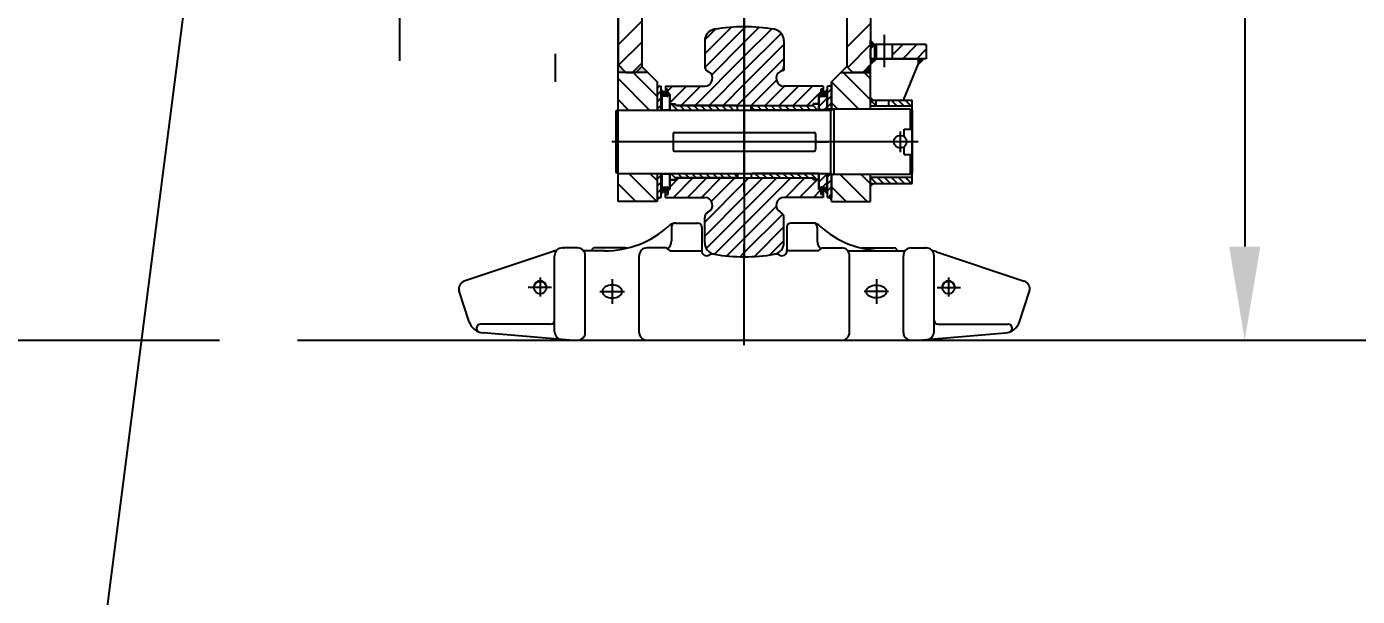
# Model space of a CAD drawing. Header units: millimetres. Extents: x 0 to 42000, y 0 to 29700.
# Drawn here: x 17909 to 22173, y 6520 to 8345 of the extents above; entities that cross this region are included whole.
import ezdxf

# ---------------------------------------------------------------- set-up
doc = ezdxf.new("R2010")
doc.units = ezdxf.units.MM
doc.header["$LTSCALE"] = 1000
doc.linetypes.add('G', pattern=[2, 1.25, -0.25, 0.25, -0.25])
doc.linetypes.add('K', pattern=[2.5, 1.25, -0.25, 0.25, -0.25, 0.25, -0.25])
for name, color, linetype in [('01', 7, 'Continuous'), ('02', 1, 'Continuous'), ('05', 142, 'G'), ('07', 6, 'K'), ('08', 1, 'Continuous')]:
    doc.layers.add(name, color=color, linetype=linetype)
doc.styles.get("Standard").update_dxf_attribs({"font": 'isocp', "width": 0.707, "bigfont": 'intecad.shx'})
doc.dimstyles.new('INTE', dxfattribs={"dimscale": 100, "dimtxt": 3.5, "dimasz": 3, "dimexe": 3, "dimexo": 0, "dimgap": 1, "dimtad": 1, "dimdec": 0, "dimdsep": 46, "dimtxsty": 'Standard', "dimcen": 0, "dimclrd": 1, "dimclre": 1, "dimclrt": 3, "dimaunit": 1, "dimadec": 0, "dimazin": 0, "dimtfac": 1, "dimtdec": 0, "dimtmove": 0, "dimatfit": 0, "dimfxl": 1, "dimarcsym": 0})

# ---------------------------------------------------------------- blocks, each defined once
blk = doc.blocks.new('*D674')
at = {"layer": '08', "color": 1, "lineweight": -2}
for p, q in [((20087.6, 12098.5), (22112.2, 12098.5)), ((21812.2, 11798.5), (21812.2, 7640.5)), ((20404, 7340.5), (22112.2, 7340.5))]:
    blk.add_line(p, q, dxfattribs=at)
at = {"layer": '08', "color": 1}
for points in [[(21762.2, 11798.5), (21862.2, 11798.5), (21812.2, 12098.5)], [(21762.2, 7640.5), (21862.2, 7640.5), (21812.2, 7340.5)]]:
    blk.add_solid(points, dxfattribs=at)
at = {"layer": 'DEFPOINTS', "color": 0}
for p in [(20087.6, 12098.5), (20404, 7340.5), (21812.2, 7340.5)]:
    blk.add_point(p, dxfattribs=at)
at = {"layer": '08', "color": 3, "insert": (21537.2, 9719.5), "char_height": 350, "attachment_point": 5, "rotation": 90}
blk.add_mtext('4758', dxfattribs=at)
blk = doc.blocks.new('*D675')
at = {"layer": '08', "color": 1, "lineweight": -2}
for p, q in [((32404, 24603.7), (33320.5, 24603.7)), ((33020.5, 7640.5), (33020.5, 24303.7)), ((18876.1, 7340.5), (33320.5, 7340.5))]:
    blk.add_line(p, q, dxfattribs=at)
at = {"layer": '08', "color": 1}
for points in [[(32970.5, 24303.7), (33070.5, 24303.7), (33020.5, 24603.7)], [(32970.5, 7640.5), (33070.5, 7640.5), (33020.5, 7340.5)]]:
    blk.add_solid(points, dxfattribs=at)
at = {"layer": 'DEFPOINTS', "color": 0}
for p in [(32404, 24603.7), (33020.5, 24603.7), (18876.1, 7340.5)]:
    blk.add_point(p, dxfattribs=at)
at = {"layer": '08', "color": 3, "insert": (32745.5, 17193.2), "char_height": 350, "attachment_point": 5, "rotation": 90}
blk.add_mtext('17263', dxfattribs=at)

msp = doc.modelspace()

# ---------------------------------------------------------------- hatches: boundary and pattern name
at = {"layer": '02'}
h = msp.add_hatch(color=256, dxfattribs=at)
h.paths.add_polyline_path([(20613.3, 8300), (20626.3, 8287), (20613.3, 8287)])
h.paths.add_polyline_path([(20613.3, 8287), (20626.3, 8287), (20613.3, 8274)])
for points in [[(20613.3, 8242), (20626.3, 8242), (20613.3, 8229)], [(20765.3, 8242), (20784.3, 8242), (20765.3, 8223)], [(20613.3, 8223), (20613.3, 8198), (20588.3, 8198)], [(19929.3, 7798), (19937.3, 7798), (19929.3, 7790)], [(20488.3, 7798), (20480.3, 7798), (20488.3, 7790)]]:
    msp.add_hatch(color=256, dxfattribs=at).paths.add_polyline_path(points)
h = msp.add_hatch(color=256, dxfattribs=at)
h.paths.add_polyline_path([(19804.3, 8223), (19829.3, 8198), (19804.3, 8198)])
h.paths.add_polyline_path([(19880.3, 8217), (19899.3, 8198), (19861.3, 8198)])
at = {"layer": '02', "linetype": 'Continuous'}
h = msp.add_hatch(color=1, dxfattribs=at)
edge = h.paths.add_edge_path()
edge.add_line((19951.1, 8122), (19942.3, 8139.8))
edge.add_line((19942.3, 8139.8), (19944.3, 8139.8))
edge.add_line((19944.3, 8139.8), (19946.7, 8139.8))
edge.add_line((19946.7, 8139.8), (19952, 8129))
edge.add_line((19952, 8129), (19956.3, 8139.8))
edge.add_line((19956.3, 8139.8), (19963.3, 8139.8))
edge.add_line((19963.3, 8139.8), (19963.3, 8128.5))
edge.add_line((19963.3, 8128.5), (19963.3, 8128.5))
edge.add_line((19963.3, 8128.5), (19963.3, 8124.1))
edge.add_ellipse((19962.2, 8123), major_axis=(1.06, 1.06), ratio=1, start_angle=178.8946, end_angle=361.1054, ccw=False)
edge.add_line((19961.1, 8122), (19951.1, 8122))
for points in [[(20466.5, 8122), (20475.3, 8139.8), (20473.3, 8139.8), (20470.9, 8139.8), (20465.6, 8129), (20461.3, 8139.8), (20454.3, 8139.8), (20454.3, 8128.5), (20454.3, 8128.5), (20454.3, 8124.1, 1.019482), (20456.5, 8122)], [(20621.3, 8109.5), (20613.3, 8109.5), (20613.3, 8117.5)], [(19951.1, 7830), (19942.3, 7812.2), (19944.3, 7812.2), (19946.7, 7812.2), (19952, 7823), (19956.3, 7812.2), (19963.3, 7812.2), (19963.3, 7823.5), (19963.3, 7823.5), (19963.3, 7827.9, 1.019482), (19961.1, 7830)], [(20621.3, 7842.5), (20613.3, 7842.5), (20613.3, 7834.5)]]:
    msp.add_hatch(color=1, dxfattribs=at).paths.add_polyline_path(points)
h = msp.add_hatch(color=1, dxfattribs=at)
edge = h.paths.add_edge_path()
edge.add_line((20466.5, 7830), (20475.3, 7812.2))
edge.add_line((20475.3, 7812.2), (20473.3, 7812.2))
edge.add_line((20473.3, 7812.2), (20470.9, 7812.2))
edge.add_line((20470.9, 7812.2), (20465.6, 7823))
edge.add_line((20465.6, 7823), (20461.3, 7812.2))
edge.add_line((20461.3, 7812.2), (20454.3, 7812.2))
edge.add_line((20454.3, 7812.2), (20454.3, 7823.5))
edge.add_line((20454.3, 7823.5), (20454.3, 7823.5))
edge.add_line((20454.3, 7823.5), (20454.3, 7827.9))
edge.add_ellipse((20455.4, 7829), major_axis=(1.06, 1.06), ratio=1, start_angle=-1.1054, end_angle=181.1054, ccw=False)
edge.add_line((20456.5, 7830), (20466.5, 7830))

# ---------------------------------------------------------------- linework, layer by layer
for p, q in [((19880.3, 8344), (19880.3, 8217)), ((20613.3, 8274), (20626.3, 8287)), ((20613.3, 8242), (20613.3, 8274)), ((20791.3, 8287), (20626.3, 8287)), ((20791.3, 8287), (20791.3, 8242)), ((20791.3, 8242), (20613.3, 8242)), ((20632.3, 8242), (20613.3, 8223)), ((20632.3, 8242), (20765.3, 8242)), ((20765.3, 8242), (20765.3, 8223)), ((19804.3, 8223), (19829.3, 8198)), ((19829.3, 8198), (19861.3, 8198)), ((19861.3, 8198), (19880.3, 8217)), ((19880.3, 8217), (19929.3, 8168)), ((20537.3, 8217), (20488.3, 8168)), ((20556.3, 8198), (20537.3, 8217)), ((20588.3, 8198), (20556.3, 8198)), ((20613.3, 8223), (20588.3, 8198)), ((20613.3, 8080.5), (20613.3, 8223)), ((20718.7, 8109.5), (20765.3, 8223)), ((19929.3, 8168), (19929.3, 8077.5)), ((19956.3, 8154), (20081.8, 8154)), ((19956.3, 8154), (19956.3, 8122)), ((19956.3, 8144.5), (19963.3, 8144.5)), ((19963.3, 8144.5), (19963.3, 8128.5)), ((20461.3, 8154), (20335.8, 8154)), ((20454.3, 8144.5), (20454.3, 8128.5)), ((20461.3, 8144.5), (20454.3, 8144.5)), ((20461.3, 8154), (20461.3, 8139.8)), ((20488.3, 8168), (20488.3, 8080.5)), ((19944.1, 8122), (19944.1, 8077.5)), ((19961.1, 8122), (19947.1, 8122)), ((19969.7, 8129.2), (19963.3, 8129.2)), ((19963.3, 8128.5), (19968.2, 8128.5)), ((19963.3, 8128.5), (19963.3, 8124.1)), ((19968.2, 8128.5), (19969.7, 8127)), ((19969.7, 8077.5), (19969.7, 8129.2)), ((19969.7, 8127), (19969.7, 8077.5)), ((20447.9, 8129.2), (20454.3, 8129.2)), ((20447.9, 8077.5), (20447.9, 8129.2)), ((20449.4, 8128.5), (20447.9, 8127)), ((20447.9, 8127), (20447.9, 8077.5)), ((20454.3, 8128.5), (20449.4, 8128.5)), ((20454.3, 8128.5), (20454.3, 8124.1)), ((20456.5, 8122), (20470.5, 8122)), ((20473.5, 8122), (20473.5, 8077.5)), ((20613.3, 8109.5), (20746.3, 8109.5)), ((20613.3, 8080.5), (20613.3, 8109.5)), ((20630.8, 8090.5), (20630.8, 8109.5)), ((20671.8, 8090.5), (20671.8, 8109.5)), ((20746.3, 7842.5), (20746.3, 8109.5)), ((19803.3, 8077.5), (20485.3, 8077.5)), ((19945.6, 8078.5), (19968.2, 8078.5)), ((19969.7, 8097.5), (19988.7, 8097.5)), ((19991.7, 8092), (20425.9, 8092)), ((20447.9, 8097.5), (20428.9, 8097.5)), ((20472, 8078.5), (20449.4, 8078.5)), ((20485.3, 8077.5), (20495.3, 8080.5)), ((20485.3, 8077.5), (20485.3, 7874.5)), ((20495.3, 8080.5), (20495.3, 7871.5)), ((20740.3, 8080.5), (20495.3, 8080.5)), ((20746.3, 8090.5), (20613.3, 8090.5)), ((20721.3, 8016.8), (20746.3, 8016.8)), ((20721.3, 7991.2), (20721.3, 8016.8)), ((19980.3, 8001.2), (19980.3, 7950.8)), ((19985.3, 8006.2), (20432.3, 8006.2)), ((20437.3, 8001.2), (20437.3, 7950.8)), ((19985.3, 7945.8), (20432.3, 7945.8)), ((20721.3, 7935.2), (20721.3, 7960.8)), ((20721.3, 7935.2), (20746.3, 7935.2)), ((19803.3, 7874.5), (20485.3, 7874.5)), ((19929.3, 7874.5), (19929.3, 7798)), ((19944.1, 7874.5), (19944.1, 7830)), ((19945.6, 7873.5), (19968.2, 7873.5)), ((19969.7, 7822.8), (19969.7, 7874.5)), ((19969.7, 7874.5), (19969.7, 7825)), ((19969.7, 7854.5), (19988.7, 7854.5)), ((19991.7, 7860), (20425.9, 7860)), ((20447.9, 7854.5), (20428.9, 7854.5)), ((20447.9, 7822.8), (20447.9, 7874.5)), ((20447.9, 7874.5), (20447.9, 7825)), ((20472, 7873.5), (20449.4, 7873.5)), ((20473.5, 7874.5), (20473.5, 7830)), ((20485.3, 7874.5), (20495.3, 7871.5)), ((20488.3, 7871.5), (20488.3, 7798)), ((20740.3, 7871.5), (20495.3, 7871.5)), ((20613.3, 7842.5), (20613.3, 7871.5)), ((20746.3, 7861.5), (20613.3, 7861.5)), ((19961.1, 7830), (19947.1, 7830)), ((19956.3, 7798), (19956.3, 7830)), ((19956.3, 7807.5), (19963.3, 7807.5)), ((19963.3, 7823.5), (19963.3, 7827.9)), ((19963.3, 7823.5), (19963.3, 7807.5)), ((19963.3, 7823.5), (19968.2, 7823.5)), ((19969.7, 7822.8), (19963.3, 7822.8)), ((19968.2, 7823.5), (19969.7, 7825)), ((20449.4, 7823.5), (20447.9, 7825)), ((20447.9, 7822.8), (20454.3, 7822.8)), ((20454.3, 7823.5), (20449.4, 7823.5)), ((20454.3, 7823.5), (20454.3, 7827.9)), ((20454.3, 7823.5), (20454.3, 7807.5)), ((20461.3, 7807.5), (20454.3, 7807.5)), ((20456.5, 7830), (20470.5, 7830)), ((20461.3, 7830), (20461.3, 7798)), ((20613.3, 7842.5), (20746.3, 7842.5)), ((19956.3, 7798), (20081.8, 7798)), ((20461.3, 7798), (20335.8, 7798)), ((20475.3, 7798), (20488.3, 7798))]:
    msp.add_line(p, q)
msp.add_circle((20708.3, 7976), 20.5)
msp.add_circle((20708.3, 7976), 20.5)
for centre, radius, start, end in [((20119.8, 8298.8), 38, 99.8358, 180), ((20119.8, 8298.8), 38, 99.8358, 180), ((20208.8, 7785.5), 559, 80.1642, 99.8358), ((20297.8, 8298.8), 38, 0, 80.1642), ((20100.8, 8218.7), 19, 180, 244.417), ((20081.8, 8179), 25, 270, 64.417), ((20335.8, 8179), 25, 115.583, 270), ((20316.8, 8218.7), 19, 295.583, 0), ((19945.6, 8122), 1.5, 0, 180), ((19962.2, 8123), 1.5, 223.8946, 46.1054), ((20455.4, 8123), 1.5, 133.8946, 316.1054), ((20472, 8122), 1.5, 0, 180), ((19985.3, 8001.2), 5, 90, 180), ((20432.3, 8001.2), 5, 0, 90), ((19985.3, 7950.8), 5, 180, 270), ((20432.3, 7950.8), 5, 270, 0), ((19945.6, 7830), 1.5, 180, 0), ((19962.2, 7829), 1.5, 313.8946, 136.1054), ((20455.4, 7829), 1.5, 43.8946, 226.1054), ((20472, 7830), 1.5, 180, 0), ((20081.8, 7773), 25, 295.583, 90), ((20335.8, 7773), 25, 90, 244.417), ((20100.8, 7733.3), 19, 115.583, 180), ((20316.8, 7733.3), 19, 0, 64.417), ((20119.8, 7653.2), 38, 180, 260.1642), ((20119.8, 7653.2), 38, 180, 260.1642), ((20119.8, 7653.2), 38, 180, 260.1642), ((20297.8, 7653.2), 38, 279.8358, 0), ((20297.8, 7653.2), 38, 279.8358, 0), ((20208.8, 8166.5), 559, 260.1642, 279.8358)]:
    msp.add_arc(centre, radius, start, end)
at = {"layer": '01'}
for p, q in [((19804.3, 8197.6), (19804.3, 8518.7)), ((19804.3, 7785), (19804.3, 8198)), ((19899.3, 8198), (19804.3, 8198)), ((20518.3, 8198), (20488.3, 8168)), ((20518.3, 8198), (20613.3, 8198)), ((20613.3, 8080.5), (20613.3, 8198)), ((19929.3, 8154), (19942.3, 8154)), ((19942.3, 8077.5), (19942.3, 8154)), ((20488.3, 8154), (20475.3, 8154)), ((20475.3, 8080.5), (20475.3, 8154)), ((20488.3, 8080.5), (20488.3, 8168)), ((20454.3, 8139.8), (20461.3, 8139.8)), ((19803.3, 8077.5), (19797.3, 8074)), ((19797.3, 8074), (19797.3, 7878)), ((19803.3, 8077.5), (19803.3, 7874.5)), ((19804.3, 8077.5), (19942.3, 8077.5)), ((19945.6, 8078.5), (19944.1, 8080)), ((19945.6, 8078.5), (19945.6, 8077.5)), ((19968.2, 8078.5), (19969.7, 8080)), ((19968.2, 8077.5), (19968.2, 8078.5)), ((20428.9, 8094.5), (20428.9, 8097.5)), ((20449.4, 8078.5), (20447.9, 8080)), ((20449.4, 8077.5), (20449.4, 8078.5)), ((20472, 8078.5), (20473.5, 8080)), ((20472, 8078.5), (20472, 8077.5)), ((20740.3, 8080.5), (20746.3, 8077)), ((20740.3, 8080.5), (20740.3, 8016.8)), ((20746.3, 8077), (20746.3, 7875)), ((20740.3, 7935.2), (20740.3, 7871.5)), ((19803.3, 7874.5), (19797.3, 7878)), ((19804.3, 7874.5), (19942.3, 7874.5)), ((19942.3, 7798), (19942.3, 7874.5)), ((19945.6, 7873.5), (19944.1, 7872)), ((19945.6, 7874.5), (19945.6, 7873.5)), ((19968.2, 7873.5), (19968.2, 7874.5)), ((19968.2, 7873.5), (19969.7, 7872)), ((20449.4, 7873.5), (20447.9, 7872)), ((20449.4, 7873.5), (20449.4, 7874.5)), ((20472, 7874.5), (20472, 7873.5)), ((20472, 7873.5), (20473.5, 7872)), ((20475.3, 7798), (20475.3, 7871.5)), ((20488.3, 7785), (20488.3, 7871.5)), ((20613.3, 7785), (20613.3, 7871.5)), ((20740.3, 7871.5), (20746.3, 7875)), ((19929.3, 7811), (19929.3, 7785)), ((19929.3, 7785), (19804.3, 7785)), ((19929.3, 7798), (19942.3, 7798)), ((20488.3, 7785), (20613.3, 7785)), ((19975.3, 7702.5), (19975.3, 7658.5)), ((19989, 7715.5), (20059.3, 7715.5)), ((20072.3, 7702.5), (20072.3, 7626.8)), ((20345.3, 7702.5), (20345.3, 7626.8)), ((20428.6, 7715.5), (20358.3, 7715.5)), ((20442.3, 7702.5), (20442.3, 7658.5)), ((19674.3, 7636), (19625.8, 7636)), ((19827.3, 7636), (19728.3, 7636)), ((19957.1, 7636), (19896.8, 7636)), ((19970.7, 7626.5), (19963.2, 7633.5)), ((20446.9, 7626.5), (20454.4, 7633.5)), ((20460.5, 7636), (20520.8, 7636)), ((20590.3, 7636), (20689.3, 7636)), ((20743.3, 7636), (20791.8, 7636)), ((19592.9, 7623.9), (19311.7, 7529.5)), ((19760.8, 7626.5), (19693.9, 7626.5)), ((19719.3, 7627), (19719.3, 7626.5)), ((19871.8, 7365.5), (19871.8, 7611)), ((20540.4, 7626.5), (20723.7, 7626.5)), ((20545.8, 7365.5), (20545.8, 7611)), ((20698.3, 7627), (20698.3, 7626.5)), ((20824.7, 7623.9), (21105.9, 7529.5)), ((19574.8, 7511), (19574.8, 7509)), ((20842.8, 7511), (20842.8, 7509)), ((20882.8, 7511), (20882.8, 7509)), ((19327.4, 7398.9), (19295.5, 7497.5)), ((21090.2, 7398.9), (21122.1, 7497.5)), ((19587.8, 7391.5), (19363.7, 7391.5)), ((20829.8, 7391.5), (21053.9, 7391.5)), ((19649.8, 7340.5), (19371.7, 7363.7)), ((19649.8, 7340.5), (20767.8, 7340.5)), ((20767.8, 7340.5), (21045.9, 7363.7))]:
    msp.add_line(p, q, dxfattribs=at)
at = {"layer": '01', "color": 7, "linetype": 'Continuous'}
for p, q in [((19804.3, 8518.7), (19804.3, 8223)), ((19880.3, 8518.7), (19880.3, 8217)), ((20537.3, 8518.7), (20537.3, 8217)), ((20613.3, 8518.7), (20613.3, 8223)), ((20081.8, 8298.8), (20081.8, 8218.7)), ((20335.8, 8298.8), (20335.8, 8218.7)), ((20630.8, 8287), (20630.8, 8242)), ((20682.8, 8287), (20682.8, 8242)), ((19969.7, 8096.5), (19986.7, 8096.5)), ((19969.7, 8077.5), (19969.7, 8096.5)), ((19972.7, 8077.5), (20184.1, 8077.5)), ((19986.7, 8096.5), (19988.7, 8094.5)), ((19988.7, 8094.5), (19988.7, 8097.5)), ((19988.7, 8094.5), (19988.7, 8092)), ((20184.1, 8092), (19988.7, 8092)), ((20184.1, 8092), (20187.1, 8090.3)), ((20187.1, 8077.5), (20187.1, 8090.3)), ((20233.5, 8092), (20230.5, 8090.3)), ((20230.5, 8077.5), (20230.5, 8090.3)), ((20233.5, 8092), (20428.9, 8092)), ((20444.9, 8077.5), (20233.5, 8077.5)), ((20430.9, 8096.5), (20428.9, 8094.5)), ((20428.9, 8094.5), (20428.9, 8092)), ((20447.9, 8096.5), (20430.9, 8096.5)), ((20447.9, 8077.5), (20447.9, 8096.5)), ((20613.3, 8080.5), (20475.3, 8080.5)), ((19969.7, 7874.5), (19969.7, 7855.5)), ((19969.7, 7855.5), (19986.7, 7855.5)), ((19972.7, 7874.5), (20184.1, 7874.5)), ((19986.7, 7855.5), (19988.7, 7857.5)), ((19988.7, 7854.5), (19988.7, 7860)), ((20184.1, 7860), (19988.7, 7860)), ((20184.1, 7860), (20187.1, 7861.7)), ((20187.1, 7874.5), (20187.1, 7861.7)), ((20230.5, 7874.5), (20230.5, 7861.7)), ((20233.5, 7860), (20230.5, 7861.7)), ((20444.9, 7874.5), (20233.5, 7874.5)), ((20233.5, 7860), (20428.9, 7860)), ((20428.9, 7857.5), (20428.9, 7860)), ((20430.9, 7855.5), (20428.9, 7857.5)), ((20428.9, 7857.5), (20428.9, 7854.5)), ((20447.9, 7855.5), (20430.9, 7855.5)), ((20447.9, 7874.5), (20447.9, 7855.5)), ((20613.3, 7871.5), (20475.3, 7871.5)), ((20081.8, 7653.2), (20081.8, 7733.3)), ((20335.8, 7653.2), (20335.8, 7733.3)), ((19600.8, 7367.6), (19600.8, 7611)), ((19699.3, 7365.5), (19699.3, 7611)), ((19970.7, 7626.5), (20072.3, 7626.5)), ((20446.9, 7626.5), (20345.3, 7626.5)), ((20718.3, 7365.5), (20718.3, 7611)), ((20816.8, 7367.6), (20816.8, 7611))]:
    msp.add_line(p, q, dxfattribs=at)
at = {"layer": '01'}
for centre in [(19554.8, 7509), (20862.8, 7509)]:
    msp.add_circle(centre, 20, dxfattribs=at)
for centre, radius, start, end in [((19760.8, 7931.5), 305, 270, 312.6163), ((19989, 7683.5), 32, 90, 132.6163), ((19988.3, 7702.5), 13, 90, 180), ((20059.3, 7702.5), 13, 0, 90), ((20358.3, 7702.5), 13, 90, 180), ((20428.6, 7683.5), 32, 47.3837, 90), ((20429.3, 7702.5), 13, 0, 90), ((20656.8, 7931.5), 305, 227.3837, 270), ((19625.8, 7611), 25, 90, 180), ((19674.3, 7611), 25, 0, 90), ((19728.3, 7627), 9, 90, 180), ((19827.3, 7627), 9, 60.834, 90), ((19896.8, 7611), 25, 90, 180), ((19957.1, 7627), 9, 46.568, 90), ((19943.3, 7658.5), 32, 308.6299, 0), ((20474.3, 7658.5), 32, 180, 231.3701), ((20460.5, 7627), 9, 90, 133.432), ((20520.8, 7611), 25, 0, 90), ((20590.3, 7627), 9, 90, 119.166), ((20689.3, 7627), 9, 0, 90), ((20743.3, 7611), 25, 90, 180), ((20791.8, 7611), 25, 0, 90), ((19609.1, 7575.5), 51, 93.3831, 108.541), ((20088.3, 7626.8), 16, 180, 299.664), ((20108.6, 7591.2), 25, 80.1197, 119.664), ((20208.8, 8166.5), 559, 260.1197, 279.8803), ((20309, 7591.2), 25, 60.336, 99.8803), ((20329.3, 7626.8), 16, 240.336, 0), ((20808.5, 7575.5), 51, 71.459, 86.6169), ((19319.8, 7505.4), 25.5, 108.541, 197.879), ((19554.8, 7511), 20, 360, 180), ((20862.8, 7511), 20, 0, 180), ((21097.8, 7505.4), 25.5, 342.121, 71.459), ((19375.9, 7414.5), 51, 197.879, 265.2364), ((19363.7, 7378.5), 13, 90, 251.3354), ((19587.8, 7404.5), 13, 270, 0), ((20829.8, 7404.5), 13, 180, 270), ((21041.7, 7414.5), 51, 274.7636, 342.121), ((21053.9, 7378.5), 13, 288.6646, 90), ((19625.8, 7367.6), 25, 180, 265.2364), ((19674.3, 7365.5), 25, 270, 0), ((19896.8, 7365.5), 25, 180, 270), ((20520.8, 7365.5), 25, 270, 0), ((20743.3, 7365.5), 25, 180, 270), ((20791.8, 7367.6), 25, 274.7636, 0)]:
    msp.add_arc(centre, radius, start, end, dxfattribs=at)
at = {"layer": '01', "extrusion": (0, 0, -1)}
msp.add_ellipse((19785.8, 7496.5), major_axis=(-31.7, 0), ratio=0.653543, dxfattribs=at)
at = {"layer": '01'}
msp.add_ellipse((20631.8, 7496.5), major_axis=(31.7, 0), ratio=0.653543, dxfattribs=at)
at = {"layer": '02'}
for p, q in [((18912.4, 12298.5), (18031.1, 5427.6)), ((20613.3, 8363), (20613.3, 8325)), ((20613.3, 8300), (20626.3, 8287)), ((20613.3, 8287), (20613.3, 8300)), ((20626.3, 8287), (20613.3, 8287)), ((20626.3, 8287), (20626.3, 8242)), ((20613.3, 8229), (20626.3, 8242)), ((20784.3, 8242), (20765.3, 8223)), ((19929.3, 8120.9), (19852.2, 8198)), ((20613.3, 8110.5), (20525.8, 8198)), ((20613.3, 8177.8), (20593.1, 8198)), ((19905.2, 8077.7), (19804.3, 8178.6)), ((19929.3, 8148.1), (19935.2, 8154)), ((20475.3, 8132.8), (20488.3, 8145.8)), ((20575.5, 8080.9), (20488.4, 8168.1)), ((19837.8, 8077.7), (19804.3, 8111.2)), ((19929.3, 8125.6), (19942.3, 8138.6)), ((19929.3, 8103.2), (19942.3, 8116.2)), ((20475.3, 8110.4), (20488.3, 8123.4)), ((19929.3, 8080.7), (19942.3, 8093.7)), ((20475.3, 8087.9), (20488.3, 8100.9)), ((20508.2, 8080.9), (20488.3, 8100.8)), ((19928.5, 7785), (19839.2, 7874.3)), ((19929.3, 7851.5), (19906.5, 7874.3)), ((19929.3, 7856.2), (19942.3, 7869.2)), ((19929.3, 7833.8), (19942.3, 7846.8)), ((20475.3, 7863.4), (20483, 7871.1)), ((20475.3, 7841), (20488.3, 7854)), ((20602, 7785), (20515.9, 7871.1)), ((20613.3, 7841.1), (20583.2, 7871.1)), ((19861.1, 7785), (19804.3, 7841.8)), ((19929.3, 7811.3), (19942.3, 7824.3)), ((20475.3, 7818.5), (20488.3, 7831.5)), ((20477.2, 7798), (20488.3, 7809.1)), ((20534.6, 7785), (20488.3, 7831.3)), ((19937.3, 7798), (19929.3, 7790)), ((19929.3, 7798), (19929.3, 7790)), ((19938.4, 7798), (19942.3, 7801.9)), ((20480.3, 7798), (20488.3, 7790))]:
    msp.add_line(p, q, dxfattribs=at)
at = {"layer": '02', "color": 1, "linetype": 'Continuous'}
for p, q in [((19804.3, 8286.5), (19880.3, 8362.5)), ((20081.8, 8257.5), (20167.3, 8343)), ((20082, 8302.6), (20116.2, 8336.8)), ((20082.6, 8213.4), (20208.8, 8339.6)), ((20208.8, 8339.6), (20213.7, 8344.5)), ((20208.8, 8294.7), (20256.6, 8342.5)), ((20208.8, 8249.8), (20296.6, 8337.6)), ((20208.8, 8204.9), (20327, 8323.1)), ((20537.3, 8278.6), (20613.3, 8354.6)), ((19806.2, 8221.1), (19880.3, 8295.2)), ((20104.2, 8190.1), (20208.8, 8294.7)), ((20208.8, 8160), (20335.8, 8287)), ((20540.2, 8214.1), (20613.3, 8287.3)), ((20613.3, 8273.8), (20626.5, 8287)), ((20682.8, 8253.5), (20716.3, 8287)), ((20716.2, 8242), (20761.2, 8287)), ((20761.1, 8242), (20791.3, 8272.2)), ((20051, 8092), (20208.8, 8249.8)), ((20208.8, 8115.1), (20335.8, 8242.1)), ((20626.4, 8242), (20630.8, 8246.4)), ((19850.5, 8198), (19880.3, 8227.8)), ((20095.9, 8092), (20208.8, 8204.9)), ((20335.8, 8220.9), (20335.8, 8204)), ((19963.3, 8139), (19978.3, 8154)), ((19969.7, 8100.5), (20023.2, 8154)), ((20006.1, 8092), (20068.1, 8154)), ((20140.8, 8092), (20208.8, 8160)), ((20230.6, 8092), (20311.5, 8172.9)), ((20275.5, 8092), (20337.5, 8154)), ((20320.4, 8092), (20382.4, 8154)), ((20365.3, 8092), (20427.3, 8154)), ((19951.1, 8122), (19942.3, 8139.8)), ((19944.3, 8139.8), (19942.3, 8139.8)), ((19944.3, 8139.8), (19946.7, 8139.8)), ((19952, 8129), (19946.7, 8139.8)), ((19956.3, 8139.8), (19952, 8129)), ((20185.7, 8092), (20208.8, 8115.1)), ((20410.2, 8092), (20454.3, 8136.1)), ((20447.9, 8115.6), (20454.3, 8122)), ((20447.9, 8088.6), (20473.5, 8114.2)), ((20461.3, 8139.8), (20465.6, 8129)), ((20465.6, 8129), (20470.9, 8139.8)), ((20466.5, 8122), (20475.3, 8139.8)), ((20473.3, 8139.8), (20470.9, 8139.8)), ((20473.3, 8139.8), (20475.3, 8139.8)), ((20621.3, 8109.5), (20613.3, 8117.5)), ((20630.8, 8090.6), (20613.3, 8108.1)), ((20698.2, 8090.5), (20679.2, 8109.5)), ((20720.7, 8090.5), (20701.7, 8109.5)), ((20743.1, 8090.5), (20724.1, 8109.5)), ((19994.6, 8077.5), (19975.6, 8096.5)), ((20017, 8077.5), (20002.5, 8092)), ((20039.5, 8077.5), (20025, 8092)), ((20061.9, 8077.5), (20047.4, 8092)), ((20084.4, 8077.5), (20069.9, 8092)), ((20106.8, 8077.5), (20092.3, 8092)), ((20129.3, 8077.5), (20114.8, 8092)), ((20151.7, 8077.5), (20137.2, 8092)), ((20174.2, 8077.5), (20159.7, 8092)), ((20187.1, 8087.1), (20182.1, 8092)), ((20241.6, 8077.5), (20230.5, 8088.5)), ((20264, 8077.5), (20249.5, 8092)), ((20286.5, 8077.5), (20272, 8092)), ((20308.9, 8077.5), (20294.4, 8092)), ((20331.4, 8077.5), (20316.9, 8092)), ((20353.8, 8077.5), (20339.3, 8092)), ((20376.3, 8077.5), (20361.8, 8092)), ((20398.7, 8077.5), (20384.2, 8092)), ((20421.2, 8077.5), (20406.7, 8092)), ((20443.6, 8077.5), (20428.9, 8092.2)), ((20447.9, 8095.6), (20447.1, 8096.5)), ((20464.8, 8078.5), (20473.5, 8087.3)), ((20675.8, 8090.5), (20671.8, 8094.5)), ((19969.7, 7831.1), (19998.6, 7860)), ((19988.7, 7858.9), (19973.1, 7874.5)), ((19981.5, 7798), (20043.5, 7860)), ((20010, 7860), (19995.5, 7874.5)), ((20032.5, 7860), (20018, 7874.5)), ((20026.4, 7798), (20088.4, 7860)), ((20054.9, 7860), (20040.4, 7874.5)), ((20077.4, 7860), (20062.9, 7874.5)), ((20071.3, 7798), (20133.3, 7860)), ((20081.8, 7718.7), (20208.8, 7845.7)), ((20099.8, 7860), (20085.3, 7874.5)), ((20103.5, 7785.3), (20178.2, 7860)), ((20122.3, 7860), (20107.8, 7874.5)), ((20144.7, 7860), (20130.2, 7874.5)), ((20167.2, 7860), (20152.7, 7874.5)), ((20187.1, 7862.6), (20175.1, 7874.5)), ((20208.8, 7845.7), (20223.1, 7860)), ((20208.8, 7711), (20357.8, 7860)), ((20208.8, 7755.9), (20312.9, 7860)), ((20208.8, 7800.8), (20268, 7860)), ((20234.5, 7860), (20230.5, 7864)), ((20257, 7860), (20242.5, 7874.5)), ((20279.4, 7860), (20264.9, 7874.5)), ((20301.9, 7860), (20287.4, 7874.5)), ((20324.3, 7860), (20309.8, 7874.5)), ((20346.8, 7860), (20332.3, 7874.5)), ((20340.7, 7798), (20402.7, 7860)), ((20369.2, 7860), (20354.7, 7874.5)), ((20391.7, 7860), (20377.2, 7874.5)), ((20385.6, 7798), (20442.1, 7854.5)), ((20414.1, 7860), (20399.6, 7874.5)), ((20441.1, 7855.5), (20422.1, 7874.5)), ((20447.9, 7871.1), (20444.6, 7874.5)), ((20447.9, 7846.2), (20473.5, 7871.8)), ((20631.9, 7842.5), (20613.3, 7861.1)), ((20654.4, 7842.5), (20635.4, 7861.5)), ((20676.8, 7842.5), (20657.8, 7861.5)), ((20699.3, 7842.5), (20680.3, 7861.5)), ((20721.7, 7842.5), (20702.7, 7861.5)), ((20744.2, 7842.5), (20725.2, 7861.5)), ((19951.1, 7830), (19942.3, 7812.2)), ((19944.3, 7812.2), (19942.3, 7812.2)), ((19944.3, 7812.2), (19946.7, 7812.2)), ((19952, 7823), (19946.7, 7812.2)), ((19956.3, 7812.2), (19952, 7823)), ((20430.5, 7798), (20454.3, 7821.8)), ((20452.2, 7823.5), (20454.3, 7825.6)), ((20458.7, 7830), (20473.5, 7844.8)), ((20461.3, 7812.2), (20465.6, 7823)), ((20465.6, 7823), (20470.9, 7812.2)), ((20466.5, 7830), (20475.3, 7812.2)), ((20473.3, 7812.2), (20470.9, 7812.2)), ((20473.3, 7812.2), (20475.3, 7812.2)), ((20621.3, 7842.5), (20613.3, 7834.5)), ((20081.8, 7673.8), (20208.8, 7800.8)), ((20208.8, 7666.1), (20311.2, 7768.5)), ((20087, 7634), (20208.8, 7755.9)), ((20208.8, 7621.2), (20332.1, 7744.5)), ((20113.5, 7615.7), (20208.8, 7711)), ((20240.9, 7608.4), (20335.8, 7703.3)), ((19628.6, 7635.8), (19630, 7636.3)), ((20153, 7610.3), (20208.8, 7666.1)), ((20291, 7613.6), (20335.8, 7658.4)), ((20789, 7635.8), (20787.6, 7636.3)), ((19600.8, 7626.5), (19592.9, 7623.9)), ((19609.1, 7626.5), (19600.8, 7626.5)), ((20195.3, 7607.7), (20208.8, 7621.2))]:
    msp.add_line(p, q, dxfattribs=at)
msp.add_arc((20335.8, 8179), 25, 90, 115.583, dxfattribs=at)
at = {"layer": '05', "color": 4, "linetype": 'G'}
for p, q in [((20208.8, 7814.3), (20208.8, 9709.7)), ((20208.8, 8371.3), (20208.8, 7607.5)), ((20656.8, 8318.8), (20656.8, 8214.9)), ((20765.5, 7976), (19784.1, 7976)), ((20043.9, 7976), (19784.8, 7976)), ((20698.8, 7976), (20115.9, 7976)), ((20208.8, 7961.9), (20208.8, 7988.5)), ((20442.5, 7976), (20477.5, 7976)), ((20759.2, 7976), (20598.3, 7976)), ((20708.3, 8009.4), (20708.3, 7943.1)), ((20708.3, 8006.4), (20708.3, 7943.3)), ((20208.8, 7324.2), (20208.8, 7648)), ((19590.7, 7509), (19515.9, 7509)), ((19554.8, 7541.2), (19554.8, 7479.9)), ((20826.9, 7509), (20901.7, 7509)), ((20862.8, 7541.2), (20862.8, 7479.9))]:
    msp.add_line(p, q, dxfattribs=at)
at = {"layer": '05', "color": 142, "linetype": 'G'}
msp.add_line((19105.3, 8235.2), (19105.3, 8543.1), dxfattribs=at)
at = {"layer": '05'}
for p, q in [((19946.5, 7830), (19944.6, 7830)), ((19945.6, 7829.1), (19945.6, 7830.9)), ((19963.4, 7829), (19961.1, 7829)), ((19962.2, 7827.8), (19962.2, 7830.1)), ((20208.8, 7839.3), (20208.8, 7731.7)), ((20454.2, 7829), (20456.5, 7829)), ((20455.4, 7827.8), (20455.4, 7830.1)), ((20471.1, 7830), (20473, 7830)), ((20472, 7829.1), (20472, 7830.9)), ((19785.8, 7536), (19785.8, 7457)), ((20631.8, 7536), (20631.8, 7457)), ((19746.3, 7496.5), (19825.3, 7496.5)), ((20671.3, 7496.5), (20592.3, 7496.5))]:
    msp.add_line(p, q, dxfattribs=at)
at = {"layer": '07'}
msp.add_line((12276.8, 7340.5), (20100.7, 7340.5), dxfattribs=at)
at = {"layer": '08', "color": 1}
msp.add_line((19603.3, 8167.5), (19603.3, 8257.5), dxfattribs=at)

# ---------------------------------------------------------------- dimensions: what is measured, and where the dimension line sits
at = {"layer": '08'}
dim = msp.add_linear_dim(base=(33020.5, 24603.7), p1=(18876.1, 7340.5), p2=(32404, 24603.7), angle=90, dimstyle='INTE', dxfattribs=at)
dim.commit()
dim.dimension.update_dxf_attribs({"geometry": '*D675', "text_midpoint": (33020.5, 17193.2), "dimtype": 160})
dim = msp.add_linear_dim(base=(21812.2, 7340.5), p1=(20087.6, 12098.5), p2=(20404, 7340.5), angle=90, dimstyle='INTE', dxfattribs=at)
dim.commit()
dim.dimension.update_dxf_attribs({"geometry": '*D674', "text_midpoint": (21537.2, 9719.5)})

doc.saveas('drawing.dxf')
